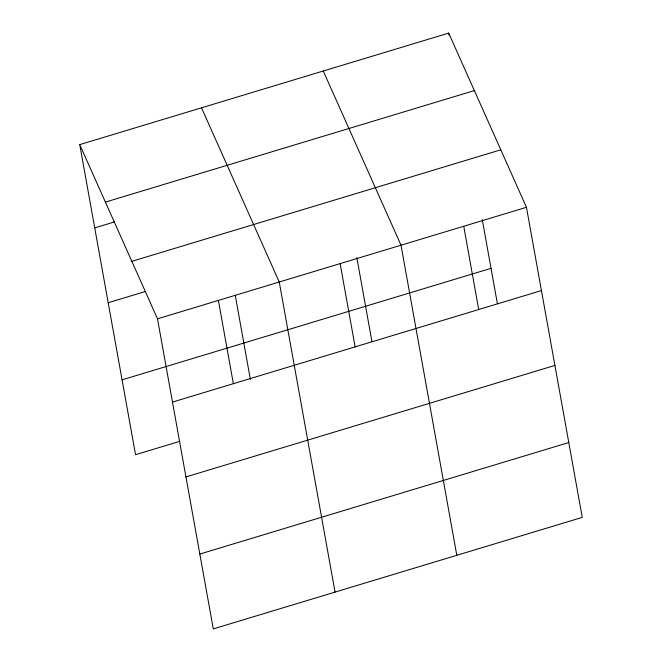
<?xml version="1.0" encoding="UTF-8"?>
<svg xmlns="http://www.w3.org/2000/svg" width="662" height="662" viewBox="0 0 662 662"><rect width="100%" height="100%" fill="white"/><g stroke="black" fill="none" stroke-linecap="round" stroke-linejoin="round"><path stroke-width="0.99" d="M79.746 144.614L448.704 33.1L526.456 207.297L582.254 517.386L213.296 628.9L157.498 318.811L79.746 144.614L135.544 454.703L179.725 441.347M105.407 202.1L474.364 90.586M94.732 227.885L114.369 221.952M131.846 261.325L500.803 149.811M108.196 302.733L145.508 291.454M157.498 318.811L526.456 207.297M122.073 379.847L491.03 268.342M172.484 402.082L541.442 290.568M185.956 476.93L554.913 365.424M199.825 554.053L568.782 442.539M323.255 71.016L401.015 245.213L456.805 555.302M201.505 107.815L279.256 282.012L335.055 592.101M448.704 33.1L449.068 35.127M482.267 219.635L497.402 303.742M463.739 226.255L478.717 309.526M356.818 257.551L371.953 341.658M340.136 263.617L355.122 346.888M235.25 295.36L250.385 379.467M218.377 300.416L233.363 383.687"/></g></svg>
